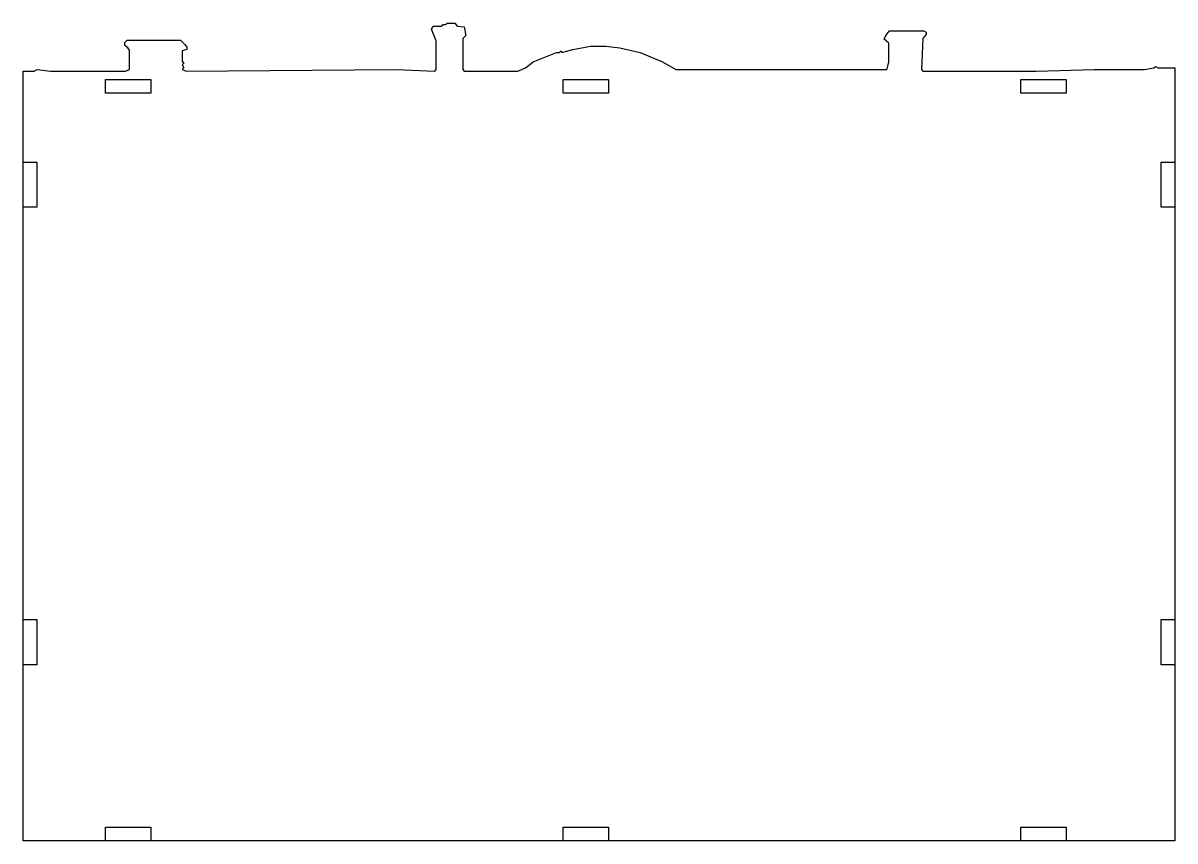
# Model space of a CAD drawing. Header units: millimetres. Extents: x 21 to 273, y -204 to -25.
import ezdxf

# ---------------------------------------------------------------- set-up
doc = ezdxf.new("R2010")
doc.units = ezdxf.units.MM
doc.layers.add('HOUSE_OUTLINE', color=7, linetype='Continuous')
doc.layers.add('HOUSE_OUTLINE_FRAME_HOLES', color=6, linetype='Continuous')

msp = doc.modelspace()

# ---------------------------------------------------------------- linework, layer by layer
at = {"layer": 'HOUSE_OUTLINE'}
msp.add_lwpolyline([(21.43, -204.15), (21.43, -35.9), (23.88, -35.9), (24.55, -35.56), (27.43, -35.9), (43.86, -35.9), (44.7, -35.56), (44.7, -31.33), (44.37, -30.82), (43.69, -30.31), (43.69, -29.63), (44.2, -29.13), (55.88, -29.13), (56.9, -30.14), (57.23, -30.65), (57.23, -31.16), (56.22, -31.5), (56.22, -32.68), (56.22, -33.7), (56.56, -34.21), (56.22, -34.54), (56.56, -35.22), (56.22, -35.56), (57.07, -35.9), (102.95, -35.56), (111.42, -35.9), (111.76, -35.56), (111.76, -29.29), (110.74, -26.75), (111.08, -26.08), (112.95, -26.08), (113.28, -25.74), (113.79, -25.74), (114.13, -25.4), (115.82, -25.4), (116.33, -26.08), (117.86, -26.25), (118.19, -28.11), (117.52, -28.79), (117.52, -35.56), (117.86, -35.9), (129.54, -35.9), (131.23, -35.22), (132.93, -33.87), (135.47, -32.85), (138.01, -31.83), (138.68, -31.83), (139.02, -31.5), (139.19, -31.83), (141.56, -31.16), (145.46, -30.48), (148.84, -30.48), (151.89, -30.82), (156.29, -31.83), (161.21, -33.87), (164.08, -35.56), (210.14, -35.56), (210.31, -35.39), (210.65, -33.87), (210.65, -29.8), (209.63, -28.96), (209.97, -28.11), (210.82, -27.09), (218.27, -27.09), (218.78, -27.43), (218.78, -27.94), (218.1, -28.79), (217.76, -35.56), (218.1, -35.9), (242.82, -35.9), (255.52, -35.56), (266.53, -35.56), (268.56, -35.22), (268.9, -34.88), (269.41, -35.22), (273.19, -35.22), (273.19, -204.15)], close=True, dxfattribs=at)
at = {"layer": 'HOUSE_OUTLINE_FRAME_HOLES'}
for points in [[(39.48, -37.72), (49.38, -37.72), (49.38, -40.72), (39.48, -40.72)], [(139.48, -37.72), (149.38, -37.72), (149.38, -40.72), (139.48, -40.72)], [(239.48, -37.72), (249.38, -37.72), (249.38, -40.72), (239.48, -40.72)], [(21.43, -55.77), (24.43, -55.77), (24.43, -65.67), (21.43, -65.67)], [(270.19, -55.77), (273.19, -55.77), (273.19, -65.67), (270.19, -65.67)], [(21.43, -155.77), (24.43, -155.77), (24.43, -165.67), (21.43, -165.67)], [(270.19, -155.77), (273.19, -155.77), (273.19, -165.67), (270.19, -165.67)], [(39.48, -201.15), (49.38, -201.15), (49.38, -204.15), (39.48, -204.15)], [(139.48, -201.15), (149.38, -201.15), (149.38, -204.15), (139.48, -204.15)], [(239.48, -201.15), (249.38, -201.15), (249.38, -204.15), (239.48, -204.15)]]:
    msp.add_lwpolyline(points, close=True, dxfattribs=at)

doc.saveas('drawing.dxf')
